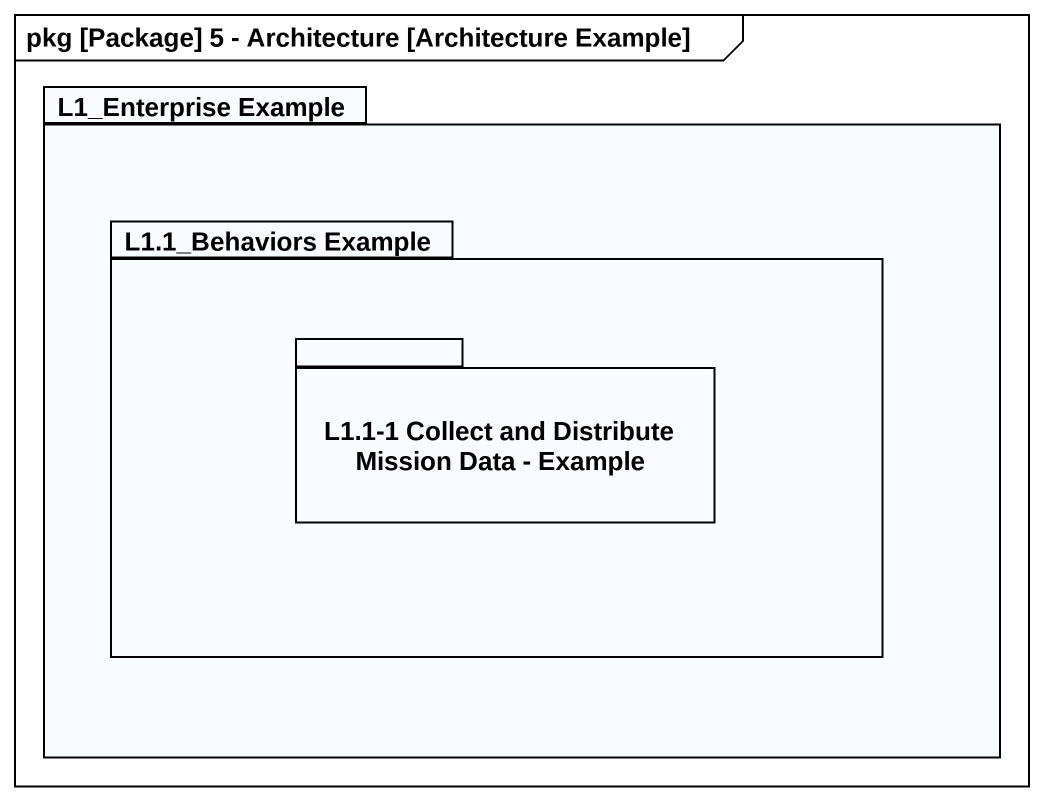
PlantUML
@startuml
mainframe pkg [Package] 5 - Architecture [Architecture Example]
package "L1_Enterprise Example" as L1_Enterprise_Example {
  package "L1.1_Behaviors Example" as L1_1_Behaviors_Example {
    package "L1.1-1 Collect and Distribute Mission Data - Example" as L1_1_1_Collect_and {
    }
  }
}
@enduml
